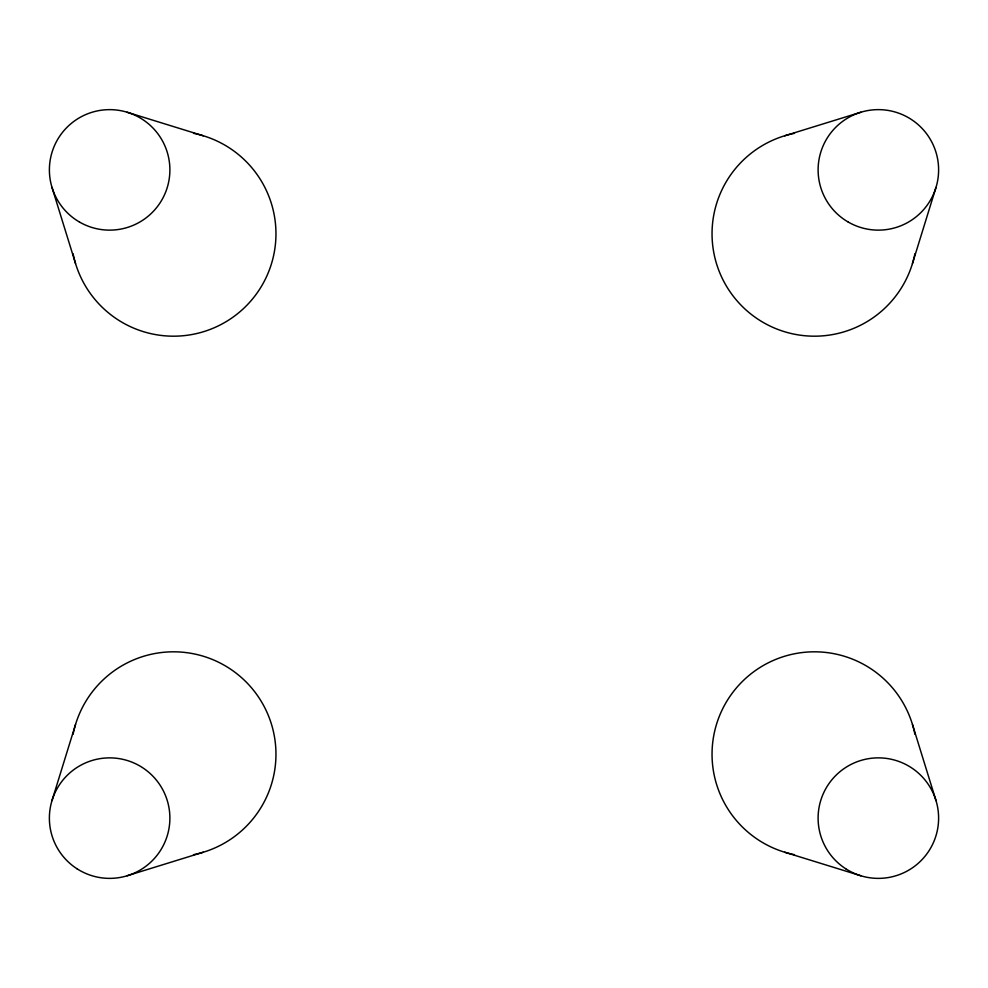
<?xml version="1.0" encoding="UTF-8"?>
<svg xmlns="http://www.w3.org/2000/svg" width="988" height="988" viewBox="0 0 988 988"><rect width="100%" height="100%" fill="white"/><g stroke="black" fill="none" stroke-linecap="round" stroke-linejoin="round"><path stroke-width="1.48" d="M51.994 800.626L75.533 724.488M912.467 263.512L936.007 187.374M784.731 135.776L860.869 112.237M127.131 875.763L203.269 852.224M127.131 112.237L203.269 135.776M784.731 852.224L860.869 875.763M912.467 724.488L936.007 800.626M51.994 187.374L75.533 263.512M193.524 133.318A102.419 102.419 0 0 1 275.738 240.479A102.419 102.419 0 0 1 180.236 335.969A102.419 102.419 0 0 1 73.087 253.755M914.913 253.755A102.419 102.419 0 0 1 807.764 335.969A102.419 102.419 0 0 1 712.262 240.479A102.419 102.419 0 0 1 794.476 133.318M73.087 734.245A102.419 102.419 0 0 1 180.236 652.031A102.419 102.419 0 0 1 275.738 747.521A102.419 102.419 0 0 1 193.524 854.682M794.476 854.682A102.419 102.419 0 0 1 712.262 747.521A102.419 102.419 0 0 1 807.764 652.031A102.419 102.419 0 0 1 914.913 734.245M79.509 222.053A60.243 60.243 0 0 0 169.887 169.887A60.243 60.243 0 0 0 79.522 117.708A60.243 60.243 0 0 0 79.509 222.053M848.235 222.053A60.243 60.243 0 0 0 938.612 169.887A60.243 60.243 0 0 0 848.235 117.708A60.243 60.243 0 0 0 848.235 222.053M76.99 868.761A60.243 60.243 0 0 0 169.812 821.077A60.243 60.243 0 0 0 82.115 764.527A60.243 60.243 0 0 0 76.99 868.761M845.716 868.761A60.243 60.243 0 0 0 938.538 821.077A60.243 60.243 0 0 0 850.829 764.527A60.243 60.243 0 0 0 845.716 868.761"/></g></svg>
